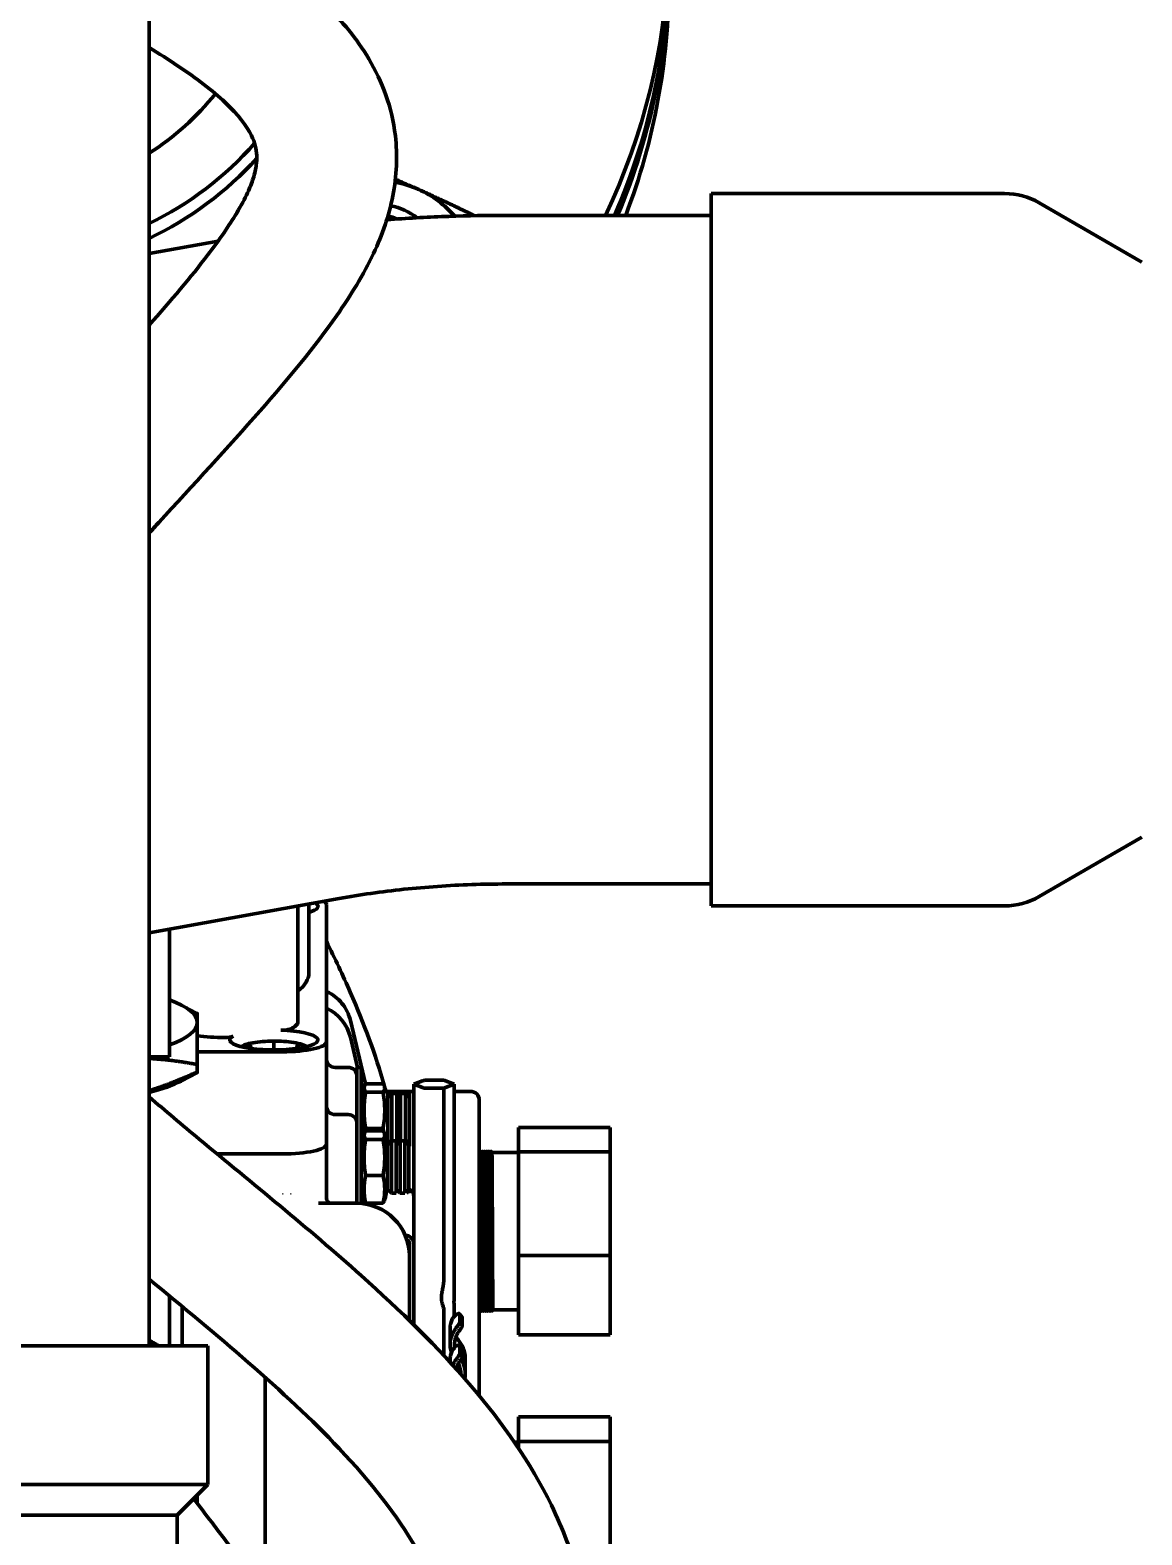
# Model space of a CAD drawing. Header units: inches. Extents: x 11 to 1621, y 11 to 1332.
# Drawn here: x 767.87 to 772.88, y 302.26 to 309.04 of the extents above; entities that cross this region are included whole.
import ezdxf

# ---------------------------------------------------------------- set-up
doc = ezdxf.new("R2010")
doc.units = ezdxf.units.IN
doc.header["$LTSCALE"] = 48
doc.header["$MEASUREMENT"] = 0
doc.layers.add('Dimension (ANSI)', color=7, linetype='Continuous', lineweight=25)
doc.layers.add('Visible (ANSI)', color=7, linetype='Continuous', lineweight=50)
doc.styles.add('Dimension Text', font='tahoma.ttf')
doc.dimstyles.new('ELC FT', dxfattribs={"dimscale": 48, "dimtxt": 0.12, "dimasz": 0.098425, "dimexe": 0.05, "dimexo": 0.1, "dimgap": 0.031496, "dimtad": 1, "dimdec": 5, "dimzin": 3, "dimdsep": 46, "dimlunit": 4, "dimtxsty": 'Dimension Text', "dimcen": 0.09, "dimdle": 0.5, "dimclrd": 5, "dimclre": 5, "dimclrt": 256, "dimadec": 1, "dimazin": 3, "dimtfac": 0.833333, "dimtofl": 0, "dimtmove": 0, "dimatfit": 3, "dimfxl": 0, "dimfrac": 2, "dimtolj": 1, "dimtzin": 0, "dimlwd": 25, "dimlwe": 25, "dimarcsym": 0})

# ---------------------------------------------------------------- blocks, each defined once
blk = doc.blocks.new('*D15')
at = {"layer": 'Defpoints', "color": 0, "linetype": 'Continuous', "transparency": 16777216}
for p in [(804.8774, 319.6302), (264.5024, 280.7711), (804.8774, 187.6927)]:
    blk.add_point(p, dxfattribs=at)
at = {"layer": 'Dimension (ANSI)', "color": 5, "linetype": 'Continuous', "lineweight": 25, "transparency": 16777216}
for p, q in [((804.8774, 314.8302), (804.8774, 185.2927)), ((264.5024, 275.9711), (264.5024, 185.2927)), ((269.2268, 187.6927), (800.153, 187.6927))]:
    blk.add_line(p, q, dxfattribs=at)
at = {"layer": 'Dimension (ANSI)', "color": 5, "linetype": 'Continuous', "transparency": 16777216}
for points in [[(269.2268, 188.4801), (269.2268, 186.9053), (264.5024, 187.6927)], [(800.153, 188.4801), (800.153, 186.9053), (804.8774, 187.6927)]]:
    blk.add_solid(points, dxfattribs=at)
at = {"layer": 'Dimension (ANSI)', "linetype": 'Continuous', "lineweight": 25, "transparency": 16777216, "insert": (534.7524, 192.8408), "char_height": 5.76, "attachment_point": 5, "style": 'Dimension Text'}
blk.add_mtext('\\A1;45\'-0 3/8"', dxfattribs=at)
blk = doc.blocks.new('*D25')
at = {"layer": 'Defpoints', "color": 0, "linetype": 'Continuous', "transparency": 16777216}
for p in [(804.8774, 319.6302), (744.2524, 285.9427), (804.8774, 225.928)]:
    blk.add_point(p, dxfattribs=at)
at = {"layer": 'Dimension (ANSI)', "color": 5, "linetype": 'Continuous', "lineweight": 25, "transparency": 16777216}
for p, q in [((804.8774, 314.8302), (804.8774, 223.528)), ((744.2524, 281.1427), (744.2524, 223.528)), ((748.9768, 225.928), (800.153, 225.928))]:
    blk.add_line(p, q, dxfattribs=at)
at = {"layer": 'Dimension (ANSI)', "color": 5, "linetype": 'Continuous', "transparency": 16777216}
for points in [[(748.9768, 226.7154), (748.9768, 225.1406), (744.2524, 225.928)], [(800.153, 226.7154), (800.153, 225.1406), (804.8774, 225.928)]]:
    blk.add_solid(points, dxfattribs=at)
at = {"layer": 'Dimension (ANSI)', "linetype": 'Continuous', "lineweight": 25, "transparency": 16777216, "insert": (774.5649, 231.076), "char_height": 5.76, "attachment_point": 5, "style": 'Dimension Text'}
blk.add_mtext('\\A1;5\'-0 5/8"', dxfattribs=at)

msp = doc.modelspace()

# ---------------------------------------------------------------- linework, layer by layer
at = {"layer": 'Visible (ANSI)'}
for p, q in [((768.409929, 334.444962), (768.409929, 303.115962)), ((770.94298, 305.097838), (770.94298, 308.3065)), ((770.94298, 308.3065), (772.26557, 308.3065)), ((772.884077, 307.99752), (772.421082, 308.26483)), ((770.020849, 308.208074), (770.94298, 308.208074)), ((768.409929, 308.036357), (768.721213, 308.092677)), ((772.884077, 305.406818), (772.421082, 305.139507)), ((770.020849, 305.196263), (770.94298, 305.196263)), ((768.409929, 304.975648), (769.267076, 305.130729)), ((769.080801, 305.097027), (769.080801, 304.575384)), ((769.130063, 305.105939), (769.130063, 304.794567)), ((769.208803, 304.484596), (769.208803, 305.104539)), ((770.94298, 305.097838), (772.26557, 305.097838)), ((768.502429, 304.417475), (768.502429, 304.992384)), ((768.554428, 304.651065), (768.627429, 304.613424)), ((769.385543, 304.296078), (769.316997, 304.581855)), ((769.349766, 304.369843), (769.317023, 304.50635)), ((769.317023, 304.50635), (769.349766, 304.369843)), ((768.627429, 304.440314), (769.011953, 304.440314)), ((768.972582, 304.461476), (768.972582, 304.48577)), ((768.972582, 304.448727), (768.972582, 304.461476)), ((769.208803, 304.024263), (769.208803, 304.484596)), ((768.502429, 304.417475), (768.409929, 304.417475)), ((768.627429, 304.382566), (768.627429, 304.349734)), ((769.307228, 304.369843), (769.248173, 304.369843)), ((769.346598, 304.369843), (769.346598, 304.363789)), ((769.366283, 304.369843), (769.346598, 304.369843)), ((769.346598, 304.151237), (769.346598, 304.363789)), ((769.366283, 304.369843), (769.366283, 304.363789)), ((769.366283, 304.151237), (769.366283, 304.363789)), ((768.554428, 304.308518), (768.627429, 304.346159)), ((769.374806, 304.265446), (769.366283, 304.300979)), ((769.366283, 304.300979), (769.374806, 304.265446)), ((769.385968, 304.296651), (769.464708, 304.296651)), ((769.642282, 304.309738), (769.602504, 304.294239)), ((769.738886, 304.311952), (769.65933, 304.311952)), ((769.738886, 304.311952), (769.784346, 304.294239)), ((769.366283, 304.262039), (769.374004, 304.262039)), ((769.368299, 304.251733), (769.366283, 304.251733)), ((769.368299, 304.251733), (769.368299, 304.020313)), ((769.368299, 304.233328), (769.368389, 304.233422)), ((769.385968, 304.258302), (769.464708, 304.258302)), ((769.476672, 304.262039), (769.602504, 304.262039)), ((769.486409, 304.251733), (769.478923, 304.251733)), ((769.486409, 304.251733), (769.486409, 304.023503)), ((769.486409, 304.233328), (769.504079, 304.251733)), ((769.504079, 304.251733), (769.504079, 304.039181)), ((769.525779, 304.251733), (769.504079, 304.251733)), ((769.525779, 304.251733), (769.525779, 304.023503)), ((769.525779, 304.233328), (769.543449, 304.251733)), ((769.543449, 304.251733), (769.543449, 304.039181)), ((769.565149, 304.251733), (769.543449, 304.251733)), ((769.565149, 304.251733), (769.565149, 304.023503)), ((769.565149, 304.233328), (769.582819, 304.251733)), ((769.582819, 304.251733), (769.582819, 304.015513)), ((769.602504, 303.788374), (769.602504, 304.294239)), ((769.602504, 304.294239), (769.642282, 304.278741)), ((769.65933, 304.276527), (769.738886, 304.276527)), ((769.738886, 304.276527), (769.784346, 304.294239)), ((769.738886, 304.276527), (769.738886, 303.421076)), ((769.784346, 303.342886), (769.784346, 304.294239)), ((769.784346, 304.262039), (769.858409, 304.262039)), ((769.897779, 304.222669), (769.897779, 303.499272)), ((769.307228, 304.157291), (769.248173, 304.157291)), ((769.346598, 304.151237), (769.346598, 303.757688)), ((769.366283, 304.151237), (769.366283, 303.756866)), ((769.385968, 304.095274), (769.464708, 304.095274)), ((770.074945, 304.099465), (770.488331, 304.099465)), ((770.074945, 303.989531), (770.074945, 304.099465)), ((770.488331, 304.099465), (770.488331, 303.989531)), ((769.368299, 304.033918), (769.368389, 304.033824)), ((769.464708, 304.084099), (769.385968, 304.084099)), ((769.464708, 304.04575), (769.385968, 304.04575)), ((769.484394, 304.021491), (769.50211, 304.039181)), ((769.486409, 304.033918), (769.491514, 304.028601)), ((769.50211, 303.802961), (769.50211, 304.039181)), ((769.523764, 304.039181), (769.50211, 304.039181)), ((769.523764, 303.802961), (769.523764, 304.039181)), ((769.523764, 304.021491), (769.54148, 304.039181)), ((769.525779, 304.033918), (769.530884, 304.028601)), ((769.54148, 303.802961), (769.54148, 304.039181)), ((769.563134, 304.039181), (769.54148, 304.039181)), ((769.563134, 303.802961), (769.563134, 304.039181)), ((769.563134, 304.021491), (769.58085, 304.039181)), ((769.565149, 304.033918), (769.570254, 304.028601)), ((769.58085, 303.802961), (769.58085, 304.039181)), ((769.011953, 303.979981), (768.716771, 303.979981)), ((768.716771, 303.979981), (768.972582, 303.979981)), ((769.208803, 303.785142), (769.208803, 304.024263)), ((769.367556, 304.015513), (769.366283, 304.015513)), ((769.484394, 304.015513), (769.483121, 304.015513)), ((769.484394, 303.820651), (769.484394, 304.021491)), ((769.58085, 304.017563), (769.582819, 304.015513)), ((769.898109, 303.986249), (769.901294, 303.991765)), ((769.902537, 303.991776), (769.901306, 303.991776)), ((769.902549, 303.991765), (769.905625, 303.986437)), ((769.908073, 303.986448), (769.905619, 303.986448)), ((769.908067, 303.986448), (769.911137, 303.991765)), ((769.912379, 303.991776), (769.911149, 303.991776)), ((769.912392, 303.991765), (769.915467, 303.986437)), ((769.917916, 303.986448), (769.915461, 303.986448)), ((769.917909, 303.986448), (769.920979, 303.991765)), ((769.922222, 303.991776), (769.920991, 303.991776)), ((769.922234, 303.991765), (769.92531, 303.986437)), ((769.927758, 303.986448), (769.925304, 303.986448)), ((769.927752, 303.986448), (769.930822, 303.991765)), ((769.932064, 303.991776), (769.930834, 303.991776)), ((769.932077, 303.991765), (769.935153, 303.986437)), ((769.937601, 303.986448), (769.935146, 303.986448)), ((769.937594, 303.986448), (769.940664, 303.991765)), ((769.941907, 303.991776), (769.940676, 303.991776)), ((769.941919, 303.991765), (769.944995, 303.986437)), ((769.947443, 303.986448), (769.944989, 303.986448)), ((769.947437, 303.986448), (769.950507, 303.991765)), ((769.951749, 303.991776), (769.950519, 303.991776)), ((769.951762, 303.991765), (769.954838, 303.986437)), ((770.074945, 303.986448), (769.954831, 303.986448)), ((770.074945, 303.989531), (770.488331, 303.989531)), ((770.074945, 303.522183), (770.074945, 303.989531)), ((770.488331, 303.989531), (770.488331, 303.522183)), ((769.464708, 303.882722), (769.385968, 303.882722)), ((769.484394, 303.826735), (769.483137, 303.826735)), ((769.174018, 303.757688), (769.17398, 303.757688)), ((769.346598, 303.757688), (769.174009, 303.757688)), ((769.464708, 303.758042), (769.385968, 303.758042)), ((769.484394, 303.820651), (769.50211, 303.802961)), ((769.523764, 303.802961), (769.50211, 303.802961)), ((769.523764, 303.820651), (769.54148, 303.802961)), ((769.563134, 303.802961), (769.54148, 303.802961)), ((769.563134, 303.820651), (769.58085, 303.802961)), ((769.602504, 303.575822), (769.602504, 303.788374)), ((769.582819, 303.521467), (769.582819, 303.575822)), ((769.602504, 303.210608), (769.602504, 303.575822)), ((769.582819, 303.521467), (769.582819, 303.364783)), ((769.897779, 302.890794), (769.897779, 303.499272)), ((770.488331, 303.522183), (770.074945, 303.522183)), ((770.074945, 303.164769), (770.074945, 303.522183)), ((770.488331, 303.522183), (770.488331, 303.164769)), ((769.582819, 303.364783), (769.582819, 303.229916)), ((768.502429, 303.115962), (768.502429, 303.340068)), ((768.559197, 303.293125), (768.559197, 303.278899)), ((768.559197, 303.115962), (768.559197, 303.278899)), ((769.738886, 303.279424), (769.738886, 303.0709)), ((769.809407, 303.26004), (769.82098, 303.244524)), ((769.809984, 303.222644), (769.809984, 303.258069)), ((769.821557, 303.207128), (769.821557, 303.242553)), ((769.903146, 303.277787), (769.897779, 303.277787)), ((769.906215, 303.27247), (769.903139, 303.277797)), ((769.907458, 303.272459), (769.906228, 303.272459)), ((769.91054, 303.277787), (769.90747, 303.27247)), ((769.912988, 303.277787), (769.910534, 303.277787)), ((769.916058, 303.27247), (769.912982, 303.277797)), ((769.9173, 303.272459), (769.91607, 303.272459)), ((769.920382, 303.277787), (769.917313, 303.27247)), ((769.922831, 303.277787), (769.920376, 303.277787)), ((769.9259, 303.27247), (769.922824, 303.277797)), ((769.927143, 303.272459), (769.925913, 303.272459)), ((769.930225, 303.277787), (769.927155, 303.27247)), ((769.932673, 303.277787), (769.930219, 303.277787)), ((769.935743, 303.27247), (769.932667, 303.277797)), ((769.936985, 303.272459), (769.935755, 303.272459)), ((769.940068, 303.277787), (769.936998, 303.27247)), ((769.942516, 303.277787), (769.940061, 303.277787)), ((769.945585, 303.27247), (769.942509, 303.277797)), ((769.946828, 303.272459), (769.945598, 303.272459)), ((769.94991, 303.277787), (769.94684, 303.27247)), ((769.952358, 303.277787), (769.949904, 303.277787)), ((769.955428, 303.27247), (769.952352, 303.277797)), ((769.956671, 303.272459), (769.95544, 303.272459)), ((769.959753, 303.277787), (769.956683, 303.27247)), ((770.074945, 303.277787), (769.959746, 303.277787)), ((769.766108, 303.121009), (769.766108, 303.19186)), ((770.074945, 303.164769), (770.488331, 303.164769)), ((768.674304, 303.115962), (766.830554, 303.115962)), ((768.674304, 302.490962), (768.674304, 303.115962)), ((769.82098, 303.102822), (769.809407, 303.118338)), ((769.809984, 303.080942), (769.809984, 303.116367)), ((769.821557, 303.065427), (769.821557, 303.100852)), ((769.766108, 303.041563), (769.766108, 303.050158)), ((769.834787, 302.988664), (769.834787, 303.059514)), ((768.933212, 302.800553), (768.933212, 302.973919)), ((768.933212, 302.667408), (768.933212, 302.800553)), ((770.074945, 302.795191), (770.488331, 302.795191)), ((770.074945, 302.685257), (770.074945, 302.795191)), ((770.488331, 302.795191), (770.488331, 302.685257)), ((770.074945, 302.682173), (770.055859, 302.682173)), ((770.074945, 302.685257), (770.488331, 302.685257)), ((770.074945, 302.653996), (770.074945, 302.685257)), ((770.488331, 302.685257), (770.488331, 302.217908)), ((768.933212, 302.667408), (768.933212, 301.99968)), ((768.674304, 302.490962), (766.877429, 302.490962)), ((768.536023, 302.352681), (768.674304, 302.490962)), ((767.01571, 302.352681), (768.536023, 302.352681)), ((768.536023, 302.352681), (768.536023, 301.615962))]:
    msp.add_line(p, q, dxfattribs=at)
for centre, radius, start, end in [((772.26557, 307.995476), 0.311024, 60, 90), ((772.26557, 305.408862), 0.311024, 270, 300), ((769.248173, 304.409214), 0.03937, 180.0000519, 270), ((769.307228, 304.330473), 0.03937, 0, 90), ((769.800205, 304.163544), 0.437433, 163.8599993, 170.8079354), ((769.050472, 304.163544), 0.437433, 11.630865, 16.1400007), ((769.858409, 304.222669), 0.03937, 0, 90), ((769.248173, 304.196661), 0.03937, 180.0000519, 270), ((769.307228, 304.117921), 0.03937, 0, 90), ((769.800205, 303.950992), 0.437433, 163.8599993, 172.7349689), ((769.800205, 304.103702), 0.437433, 189.1920646, 190.0525866), ((769.050472, 303.950992), 0.437433, 7.2650311, 16.1400007), ((769.800205, 303.89115), 0.437433, 187.2650311, 196.1400007), ((769.050472, 303.89115), 0.437433, 343.8599993, 352.7349689), ((769.346598, 303.521467), 0.23622, 0, 90), ((767.752429, 302.509621), 0.875, 353.6234366, 355.5299708)]:
    msp.add_arc(centre, radius, start, end, dxfattribs=at)
for centre, major_axis, ratio, start_param, end_param in [((767.752429, 309.47424), (3, 0), 0.99144486, 5.84345331, 7.44700651), ((767.752429, 309.384177), (3, 0), 0.99144486, 5.87666361, 6.28318531), ((767.752429, 309.352198), (3, 0), 0.99144486, 5.88834013, 6.28856114), ((767.752429, 309.262135), (3, 0), 0.99144486, 5.92092879, 6.28318531), ((767.752429, 309.506871), (1.22, 0), 0.99144486, 5.28156057, 5.61355037), ((767.752429, 309.506871), (1.499304, 0), 0.99144486, 5.16635896, 5.56915696), ((767.752429, 309.47424), (1.53, 0), 0.99144486, 5.1565922, 5.55595916), ((769.431808, 307.900988), (-0.469, 0), 0.99144486, 4.28771862, 4.52688747), ((769.431808, 307.900988), (-0.469, 0), 0.99144486, 3.85259857, 4.28771862), ((769.431808, 307.949009), (-0.3125, 0), 0.99144486, 4.0711392, 4.49696234), ((769.431808, 307.95607), (0.256732, 0), 0.99144486, 1.18482189, 1.35819148), ((768.972582, 305.095683), (0.198819, 0), 0.22495105, 5.62659669, 6.63720991), ((769.011953, 305.104539), (0.19685, 0), 0.22495105, 0, 0.31828479), ((767.79148, 304.794567), (1.338583, 0), 0.22495105, 6.01104632, 6.28318531), ((767.752429, 304.572356), (0.875, 0), 0.22495105, 0, 0.54109953), ((769.125338, 304.462699), (0.19685, 0), 0.97437006, 0.22959015, 1.13293889), ((769.125338, 304.462699), (0.19685, 0), 0.97437006, 0.22959015, 1.13293889), ((767.752429, 304.572356), (0.875, 0), 0.22495105, 5.74208578, 6.28318531), ((768.76584, 304.575384), (0.314961, 0), 0.22495105, 5.79646896, 6.28318531), ((768.76584, 304.575384), (0.314961, 0), 0.22495105, 4.25739841, 4.66085962), ((768.751645, 304.513472), (0.03937, 0), 0.22495105, 4.66085962, 5.90024944), ((768.972582, 304.493452), (0.198819, 0), 0.22495105, 2.75865679, 7.69867179), ((769.009427, 304.546388), (-0.03937, 0), 0.22495105, 1.41548648, 2.65487631), ((768.854472, 304.45125), (-0.01561, 0.013713), 0.87458149, 4.10929871, 5.36752471), ((769.011953, 304.484596), (0.19685, 0), 0.22495105, 4.71238898, 6.28318531), ((769.090693, 304.45125), (0.01561, 0.013713), 0.87458149, 0.91566059, 2.17388659), ((767.752429, 304.387226), (-0.875, 0), 0.22495105, 2.42102086, 2.73021171), ((769.65933, 304.307524), (-0.019685, 0), 0.22495105, 4.71238898, 5.75958653), ((769.65933, 304.280955), (0.019685, 0), 0.22495105, 3.66519143, 4.71238898), ((769.011953, 304.024263), (0.19685, 0), 0.22495105, 4.71238898, 6.28318531), ((769.563134, 303.788374), (0.03937, 0), 0.97437006, 0, 1.10403099), ((768.972582, 303.824098), (0.099705, 0), 0.22495105, 5.12311449, 5.12327056), ((768.972582, 303.824098), (-0.11811, 0), 0.22495105, 2.26791695, 2.2679418), ((769.563134, 303.575822), (0.03937, 0), 0.97437006, 0, 1.55219845), ((769.563134, 303.575822), (0.019685, 0), 0.97437006, 0, 1.12066014), ((769.670695, 303.394507), (-0.02208, -0.117486), 0.54914925, 1.47649715, 1.90052819), ((769.670695, 303.394507), (-0.067197, 0.117925), 0.09834883, 3.31250177, 3.73653281), ((769.872582, 303.19186), (-0.106474, 0), 0.97437006, 6.17323252, 6.28318531), ((769.872582, 303.19186), (0.086789, 0), 0.97437006, 3.56153365, 3.83396183), ((769.872582, 303.121009), (-0.106474, 0), 0.97437006, 6.17323252, 6.63446366), ((769.708803, 303.059514), (0.125984, 0), 0.97437006, 0, 0.69236917), ((769.872582, 303.050158), (-0.106474, 0), 0.97437006, 6.17323252, 6.28318531), ((769.872582, 303.050158), (0.086789, 0), 0.97437006, 3.56153365, 3.69865142), ((769.708803, 303.059514), (0.106299, 0), 0.97437006, 5.72987689, 5.93411221), ((769.708803, 302.988664), (0.106299, 0), 0.97437006, 6.2701418, 6.75210195), ((769.708803, 302.988664), (0.125984, 0), 0.97437006, 6.10706423, 6.83952094)]:
    msp.add_ellipse(centre, major_axis=major_axis, ratio=ratio, start_param=start_param, end_param=end_param, dxfattribs=at)
for points, knots in [([(768.409929, 309.691354), (768.478253, 309.65308), (768.546716, 309.614546), (768.743722, 309.500389), (768.870202, 309.422969), (769.065122, 309.281025), (769.138544, 309.221317), (769.278983, 309.083816), (769.3455, 309.004796), (769.460428, 308.811924), (769.504861, 308.69373), (769.530038, 308.478211), (769.52606, 308.38641), (769.491169, 308.208169), (769.46123, 308.121037), (769.376049, 307.940294), (769.319568, 307.848613), (769.156037, 307.614729), (769.037791, 307.47261), (768.765048, 307.16246), (768.607749, 306.993981), (768.438864, 306.808287), (768.424377, 306.792318), (768.409929, 306.776341)], [38.7192566, 38.7192566, 38.7192566, 38.7192566, 39.51497174, 39.51497174, 41.03719956, 41.03719956, 42.03025028, 42.03025028, 43.09320536, 43.09320536, 44.28236549, 44.28236549, 45.11051712, 45.11051712, 45.90906918, 45.90906918, 46.81594695, 46.81594695, 48.22388891, 48.22388891, 49.82295836, 49.82295836, 49.97329901, 49.97329901, 49.97329901, 49.97329901]), ([(768.409929, 308.964188), (768.455267, 308.936626), (768.498367, 308.909411), (768.624518, 308.825188), (768.697508, 308.769175), (768.81259, 308.660719), (768.850523, 308.609875), (768.88727, 308.535459), (768.894009, 308.508986), (768.895702, 308.464635), (768.895171, 308.45114), (768.890818, 308.417882), (768.88643, 308.397417), (768.872713, 308.354381), (768.864521, 308.333127), (768.84098, 308.282326), (768.824713, 308.251789), (768.770937, 308.162055), (768.726557, 308.097887), (768.599873, 307.931833), (768.509637, 307.825417), (768.409929, 307.712857)], [40.00120444, 40.00120444, 40.00120444, 40.00120444, 40.61634741, 40.61634741, 41.92622017, 41.92622017, 43.34308554, 43.34308554, 44.48507298, 44.48507298, 44.93317285, 44.93317285, 45.45664675, 45.45664675, 45.88429487, 45.88429487, 46.36364169, 46.36364169, 47.17956309, 47.17956309, 48.32893604, 48.32893604, 48.32893604, 48.32893604]), ([(769.481035, 308.188596), (769.487392, 308.189057), (769.493751, 308.189509), (769.586595, 308.195998), (769.673307, 308.200527), (769.846963, 308.206565), (769.933906, 308.208074), (770.020849, 308.208074)], [6.139040314, 6.139040314, 6.139040314, 6.139040314, 6.144152309, 6.144152309, 6.213668808, 6.213668808, 6.283185307, 6.283185307, 6.283185307, 6.283185307]), ([(769.267076, 305.130729), (769.313651, 305.139155), (769.361329, 305.146865), (769.458449, 305.160711), (769.507892, 305.166846), (769.6081, 305.177437), (769.658866, 305.181892), (769.761281, 305.189049), (769.81293, 305.191751), (769.916668, 305.195358), (769.968758, 305.196263), (770.020849, 305.196263)], [5.935602811, 5.935602811, 5.935602811, 5.935602811, 6.005119311, 6.005119311, 6.07463581, 6.07463581, 6.144152309, 6.144152309, 6.213668808, 6.213668808, 6.283185307, 6.283185307, 6.283185307, 6.283185307]), ([(769.208803, 304.938762), (769.247379, 304.860892), (769.283384, 304.784296), (769.379588, 304.564953), (769.431886, 304.425935), (769.468894, 304.289803)], [41.68210397, 41.68210397, 41.68210397, 41.68210397, 42.29887313, 42.29887313, 43.48100648, 43.48100648, 43.48100648, 43.48100648]), ([(769.316997, 304.581855), (769.313661, 304.595764), (769.308733, 304.609304), (769.295944, 304.634974), (769.288084, 304.647104), (769.269831, 304.669359), (769.259438, 304.679484), (769.236637, 304.697238), (769.22423, 304.704868), (769.210351, 304.711433), (769.209578, 304.711792), (769.208803, 304.712146)], [1.80038648, 1.80038648, 1.80038648, 1.80038648, 2.022709684, 2.022709684, 2.245032888, 2.245032888, 2.467356092, 2.467356092, 2.689679296, 2.689679296, 2.702742795, 2.702742795, 2.702742795, 2.702742795]), ([(769.119392, 304.463292), (769.11781, 304.464441), (769.116108, 304.46551), (769.105838, 304.471235), (769.094654, 304.474986), (769.068911, 304.480972), (769.054992, 304.483263), (769.025146, 304.486628), (769.009304, 304.487733), (768.977027, 304.488737), (768.960607, 304.488644), (768.928699, 304.487283), (768.913219, 304.486015), (768.884591, 304.482393), (768.871478, 304.480034), (768.848542, 304.474274), (768.838888, 304.470902), (768.829349, 304.465693), (768.827491, 304.46454), (768.825773, 304.463292)], [5.012784, 5.012784, 5.012784, 5.012784, 5.09595409, 5.09595409, 5.48113689, 5.48113689, 5.81854253, 5.81854253, 6.14583745, 6.14583745, 6.47058758, 6.47058758, 6.79551488, 6.79551488, 7.12355871, 7.12355871, 7.46328075, 7.46328075, 7.55358662, 7.55358662, 7.55358662, 7.55358662]), ([(769.385968, 304.258302), (769.385729, 304.25862), (769.385495, 304.258939), (769.380848, 304.265451), (769.378908, 304.271738), (769.378908, 304.277477), (769.378908, 304.283216), (769.380848, 304.289503), (769.385495, 304.296015), (769.385729, 304.296333), (769.385968, 304.296651)], [-0.204408968, -0.204408968, -0.204408968, -0.204408968, -0.194410141, -0.194410141, 0, 0, 0, 0.194410141, 0.194410141, 0.204408968, 0.204408968, 0.204408968, 0.204408968]), ([(769.464708, 304.296651), (769.464948, 304.296333), (769.465182, 304.296015), (769.469828, 304.289503), (769.471768, 304.283216), (769.471768, 304.271738), (769.469828, 304.265451), (769.465182, 304.258939), (769.464948, 304.25862), (769.464708, 304.258302)], [-3.463714979, -3.463714979, -3.463714979, -3.463714979, -3.453716152, -3.453716152, -3.259306011, -3.259306011, -3.06489587, -3.06489587, -3.054897043, -3.054897043, -3.054897043, -3.054897043]), ([(768.409929, 304.237634), (768.483038, 304.174575), (768.558761, 304.110951), (768.873959, 303.849244), (769.126644, 303.646492), (769.542074, 303.274336), (769.711287, 303.109923), (770.003321, 302.767864), (770.128543, 302.591136), (770.274832, 302.291958), (770.317247, 302.180913), (770.392813, 301.884827), (770.403305, 301.708073), (770.405131, 301.386524), (770.397429, 301.23857), (770.397429, 301.103819)], [59.83896948, 59.83896948, 59.83896948, 59.83896948, 60.56081687, 60.56081687, 62.78263477, 62.78263477, 64.42686009, 64.42686009, 65.98378708, 65.98378708, 66.83858133, 66.83858133, 68.16562059, 68.16562059, 69.44808849, 69.44808849, 69.44808849, 69.44808849]), ([(769.385968, 304.095274), (769.385729, 304.096626), (769.385495, 304.097979), (769.380848, 304.125662), (769.378908, 304.15239), (769.378908, 304.176788), (769.378908, 304.201186), (769.380848, 304.227914), (769.385495, 304.255597), (769.385729, 304.25695), (769.385968, 304.258302)], [-0.204408968, -0.204408968, -0.204408968, -0.204408968, -0.194410141, -0.194410141, 0, 0, 0, 0.194410141, 0.194410141, 0.204408968, 0.204408968, 0.204408968, 0.204408968]), ([(769.464708, 304.258302), (769.464948, 304.25695), (769.465182, 304.255597), (769.469828, 304.227914), (769.471768, 304.201186), (769.471768, 304.15239), (769.469828, 304.125662), (769.465182, 304.097979), (769.464948, 304.096626), (769.464708, 304.095274)], [-3.463714979, -3.463714979, -3.463714979, -3.463714979, -3.453716152, -3.453716152, -3.259306011, -3.259306011, -3.06489587, -3.06489587, -3.054897043, -3.054897043, -3.054897043, -3.054897043]), ([(769.382751, 304.079134), (769.383479, 304.08348), (769.384316, 304.087832), (769.385495, 304.093205), (769.385729, 304.09424), (769.385968, 304.095274)], [0.1525282402, 0.1525282402, 0.1525282402, 0.1525282402, 0.1944101406, 0.1944101406, 0.2044089679, 0.2044089679, 0.2044089679, 0.2044089679]), ([(769.464708, 304.095274), (769.464948, 304.09424), (769.465182, 304.093205), (769.466361, 304.087832), (769.467198, 304.08348), (769.467926, 304.079134)], [-3.4637149789, -3.4637149789, -3.4637149789, -3.4637149789, -3.4537161516, -3.4537161516, -3.4118342512, -3.4118342512, -3.4118342512, -3.4118342512]), ([(769.385968, 304.04575), (769.385729, 304.046068), (769.385495, 304.046386), (769.380848, 304.052898), (769.378908, 304.059185), (769.378908, 304.070664), (769.380848, 304.076951), (769.385495, 304.083463), (769.385729, 304.083781), (769.385968, 304.084099)], [-3.463714979, -3.463714979, -3.463714979, -3.463714979, -3.453716152, -3.453716152, -3.259306011, -3.259306011, -3.06489587, -3.06489587, -3.054897043, -3.054897043, -3.054897043, -3.054897043]), ([(769.385968, 303.882722), (769.385729, 303.884074), (769.385495, 303.885427), (769.380848, 303.91311), (769.378908, 303.939838), (769.378908, 303.988634), (769.380848, 304.015362), (769.385495, 304.043045), (769.385729, 304.044398), (769.385968, 304.04575)], [-3.463714979, -3.463714979, -3.463714979, -3.463714979, -3.453716152, -3.453716152, -3.259306011, -3.259306011, -3.06489587, -3.06489587, -3.054897043, -3.054897043, -3.054897043, -3.054897043]), ([(769.464708, 304.084099), (769.464948, 304.083781), (769.465182, 304.083463), (769.469828, 304.076951), (769.471768, 304.070664), (769.471768, 304.064925), (769.471768, 304.059185), (769.469828, 304.052898), (769.465182, 304.046386), (769.464948, 304.046068), (769.464708, 304.04575)], [-0.204408968, -0.204408968, -0.204408968, -0.204408968, -0.194410141, -0.194410141, 0, 0, 0, 0.194410141, 0.194410141, 0.204408968, 0.204408968, 0.204408968, 0.204408968]), ([(769.464708, 304.04575), (769.464948, 304.044398), (769.465182, 304.043045), (769.469828, 304.015362), (769.471768, 303.988634), (769.471768, 303.964236), (769.471768, 303.939838), (769.469828, 303.91311), (769.465182, 303.885427), (769.464948, 303.884074), (769.464708, 303.882722)], [-0.204408968, -0.204408968, -0.204408968, -0.204408968, -0.194410141, -0.194410141, 0, 0, 0, 0.194410141, 0.194410141, 0.204408968, 0.204408968, 0.204408968, 0.204408968]), ([(769.903139, 303.277797), (769.903048, 303.277956), (769.902958, 303.279867), (769.902681, 303.291548), (769.902505, 303.307894), (769.902098, 303.35614), (769.901883, 303.388001), (769.901456, 303.463569), (769.901248, 303.506717), (769.900872, 303.598104), (769.900664, 303.645441), (769.900237, 303.737143), (769.900022, 303.780668), (769.899615, 303.857855), (769.89944, 303.891055), (769.899148, 303.931723), (769.899042, 303.94385), (769.898824, 303.964012), (769.898712, 303.971901), (769.898189, 303.977368)], [-2.62327195, -2.62327195, -2.62327195, -2.62327195, -2.46811624, -2.46811624, -2.12620422, -2.12620422, -1.77468703, -1.77468703, -1.41733684, -1.41733684, -1.0599881, -1.0599881, -0.70847371, -0.70847371, -0.36656441, -0.36656441, -0.18520218, -0.18520218, 0, 0, 0, 0]), ([(769.905625, 303.986437), (769.905708, 303.986294), (769.905792, 303.984727), (769.906094, 303.974099), (769.906313, 303.957271), (769.906716, 303.908195), (769.90689, 303.877024), (769.907288, 303.803366), (769.9075, 303.761439), (769.907929, 303.671419), (769.908141, 303.624093), (769.908523, 303.533471), (769.908705, 303.490907), (769.909117, 303.412383), (769.909333, 303.377456), (769.909759, 303.321095), (769.909956, 303.300456), (769.910272, 303.281472), (769.910401, 303.277787), (769.910534, 303.277787)], [-33.76047648, -33.76047648, -33.76047648, -33.76047648, -33.6205394, -33.6205394, -33.26178882, -33.26178882, -32.91700126, -32.91700126, -32.56795547, -32.56795547, -32.21049352, -32.21049352, -31.86913753, -31.86913753, -31.51608154, -31.51608154, -31.15714712, -31.15714712, -30.93139093, -30.93139093, -30.93139093, -30.93139093]), ([(769.912982, 303.277797), (769.912959, 303.277836), (769.912937, 303.277981), (769.912715, 303.280484), (769.91254, 303.291248), (769.912145, 303.329666), (769.911928, 303.357814), (769.911498, 303.426295), (769.911289, 303.465477), (769.910899, 303.551078), (769.91072, 303.596737), (769.910307, 303.689314), (769.910089, 303.735328), (769.909667, 303.818978), (769.909467, 303.856101), (769.909096, 303.919866), (769.908892, 303.945373), (769.908476, 303.97829), (769.908271, 303.986448), (769.908073, 303.986448)], [-5.45995124, -5.45995124, -5.45995124, -5.45995124, -5.42180308, -5.42180308, -5.07946747, -5.07946747, -4.71859985, -4.71859985, -4.3716689, -4.3716689, -4.02228558, -4.02228558, -3.66591569, -3.66591569, -3.32288145, -3.32288145, -2.96547395, -2.96547395, -2.63066001, -2.63066001, -2.63066001, -2.63066001]), ([(769.915467, 303.986437), (769.915514, 303.986357), (769.915561, 303.985828), (769.915823, 303.98041), (769.916041, 303.966807), (769.916455, 303.92324), (769.916634, 303.893988), (769.917024, 303.823711), (769.917232, 303.783441), (769.917662, 303.695013), (769.91788, 303.647492), (769.918275, 303.555585), (769.918449, 303.511996), (769.918854, 303.430846), (769.919068, 303.39423), (769.919496, 303.333434), (769.919705, 303.3101), (769.920048, 303.283741), (769.920208, 303.277787), (769.920376, 303.277787)], [-28.0879917, -28.0879917, -28.0879917, -28.0879917, -28.00932768, -28.00932768, -27.65312054, -27.65312054, -27.30336093, -27.30336093, -26.95657305, -26.95657305, -26.59587262, -26.59587262, -26.25340117, -26.25340117, -25.90258601, -25.90258601, -25.54519973, -25.54519973, -25.25872443, -25.25872443, -25.25872443, -25.25872443]), ([(769.922824, 303.277798), (769.922768, 303.277896), (769.922712, 303.278667), (769.922459, 303.285305), (769.922285, 303.299086), (769.92188, 303.343148), (769.921661, 303.373592), (769.921235, 303.445541), (769.921031, 303.485922), (769.920649, 303.573946), (769.920458, 303.62092), (769.920035, 303.713641), (769.919818, 303.758494), (769.919404, 303.83893), (769.919218, 303.874058), (769.91884, 303.933195), (769.918629, 303.956022), (769.918246, 303.980953), (769.918078, 303.986448), (769.917916, 303.986448)], [-11.13263291, -11.13263291, -11.13263291, -11.13263291, -11.03619296, -11.03619296, -10.69079475, -10.69079475, -10.33242508, -10.33242508, -9.98764456, -9.98764456, -9.63146818, -9.63146818, -9.27757451, -9.27757451, -8.93613951, -8.93613951, -8.57870631, -8.57870631, -8.3033218, -8.3033218, -8.3033218, -8.3033218]), ([(769.92531, 303.986437), (769.92532, 303.986419), (769.925331, 303.986379), (769.925552, 303.985051), (769.925769, 303.974679), (769.926192, 303.936744), (769.926384, 303.909411), (769.926766, 303.84249), (769.92697, 303.803962), (769.927396, 303.718133), (769.927614, 303.671399), (769.92802, 303.57905), (769.928194, 303.534306), (769.928591, 303.45056), (769.928802, 303.412395), (769.92923, 303.347231), (769.929444, 303.321187), (769.929828, 303.286815), (769.930008, 303.278056), (769.930212, 303.277789), (769.930216, 303.277787), (769.930219, 303.277787)], [-22.41539023, -22.41539023, -22.41539023, -22.41539023, -22.39788976, -22.39788976, -22.04416235, -22.04416235, -21.68746261, -21.68746261, -21.34282491, -21.34282491, -20.98461953, -20.98461953, -20.63895029, -20.63895029, -20.29039313, -20.29039313, -19.93291231, -19.93291231, -19.59147183, -19.59147183, -19.58619296, -19.58619296, -19.58619296, -19.58619296]), ([(769.932667, 303.277798), (769.932569, 303.277967), (769.932474, 303.280121), (769.932192, 303.292799), (769.932015, 303.309612), (769.931607, 303.358731), (769.931392, 303.391016), (769.930965, 303.467259), (769.93076, 303.510637), (769.930389, 303.600416), (769.93019, 303.645806), (769.929769, 303.736307), (769.929551, 303.78045), (769.929137, 303.858988), (769.928958, 303.8928), (769.928568, 303.946226), (769.928359, 303.965463), (769.928017, 303.98305), (769.927886, 303.986448), (769.927758, 303.986448)], [-16.8053584, -16.8053584, -16.8053584, -16.8053584, -16.63950442, -16.63950442, -16.29782603, -16.29782603, -15.94591309, -15.94591309, -15.58852338, -15.58852338, -15.24563944, -15.24563944, -14.88944034, -14.88944034, -14.53965855, -14.53965855, -14.19287764, -14.19287764, -13.97606578, -13.97606578, -13.97606578, -13.97606578]), ([(769.935153, 303.986437), (769.935338, 303.986117), (769.935529, 303.978695), (769.935924, 303.948849), (769.936124, 303.925332), (769.936496, 303.863749), (769.936699, 303.825722), (769.937126, 303.741517), (769.937341, 303.696275), (769.93775, 303.60536), (769.937927, 303.56056), (769.938315, 303.473694), (769.938528, 303.43271), (769.938957, 303.363308), (769.939168, 303.335238), (769.939563, 303.294627), (769.939737, 303.282394), (769.939979, 303.278143), (769.94002, 303.277787), (769.940061, 303.277787)], [-16.74286886, -16.74286886, -16.74286886, -16.74286886, -16.43008107, -16.43008107, -16.08704166, -16.08704166, -15.7296356, -15.7296356, -15.37756527, -15.37756527, -15.035962, -15.035962, -14.67846669, -14.67846669, -14.33035335, -14.33035335, -13.98379443, -13.98379443, -13.91364253, -13.91364253, -13.91364253, -13.91364253]), ([(769.942509, 303.277798), (769.942377, 303.278027), (769.942249, 303.281924), (769.941944, 303.300852), (769.941756, 303.320379), (769.94134, 303.374592), (769.941123, 303.409289), (769.940701, 303.488991), (769.940513, 303.53324), (769.940129, 303.624091), (769.939924, 303.669756), (769.939497, 303.759634), (769.939279, 303.802824), (769.938875, 303.877428), (769.938702, 303.908549), (769.938304, 303.956827), (769.938092, 303.973355), (769.937786, 303.984702), (769.937692, 303.986448), (769.937601, 303.986448)], [-22.47811396, -22.47811396, -22.47811396, -22.47811396, -22.25279203, -22.25279203, -21.91124121, -21.91124121, -21.55697192, -21.55697192, -21.20196755, -21.20196755, -20.85686425, -20.85686425, -20.49812193, -20.49812193, -20.15331963, -20.15331963, -19.8042812, -19.8042812, -19.64879561, -19.64879561, -19.64879561, -19.64879561]), ([(769.944995, 303.986437), (769.945144, 303.98618), (769.945296, 303.981353), (769.945658, 303.959252), (769.945863, 303.938243), (769.946247, 303.881321), (769.946435, 303.845579), (769.946856, 303.764367), (769.947073, 303.719689), (769.947489, 303.628965), (769.947678, 303.583848), (769.948053, 303.495229), (769.948263, 303.452774), (769.948692, 303.379244), (769.948905, 303.348658), (769.949308, 303.303017), (769.949482, 303.288063), (769.94975, 303.279033), (769.949826, 303.277787), (769.949904, 303.277787)], [-11.07023611, -11.07023611, -11.07023611, -11.07023611, -10.81882748, -10.81882748, -10.47356827, -10.47356827, -10.11910995, -10.11910995, -9.76465974, -9.76465974, -9.42303498, -9.42303498, -9.06562691, -9.06562691, -8.71528798, -8.71528798, -8.37232413, -8.37232413, -8.24095243, -8.24095243, -8.24095243, -8.24095243]), ([(769.952352, 303.277797), (769.952184, 303.278091), (769.952025, 303.284376), (769.951687, 303.310914), (769.951486, 303.333373), (769.951064, 303.393052), (769.950845, 303.430224), (769.950434, 303.512771), (769.950257, 303.557151), (769.949865, 303.648122), (769.949656, 303.693859), (769.949227, 303.782187), (769.949012, 303.823775), (769.948621, 303.894134), (769.948446, 303.922745), (769.94804, 303.965911), (769.947825, 303.979652), (769.947556, 303.985797), (769.947499, 303.986448), (769.947443, 303.986448)], [-28.1508348, -28.1508348, -28.1508348, -28.1508348, -27.86324125, -27.86324125, -27.5197568, -27.5197568, -27.16287377, -27.16287377, -26.81464354, -26.81464354, -26.46726082, -26.46726082, -26.10974072, -26.10974072, -25.76768301, -25.76768301, -25.4163738, -25.4163738, -25.32152913, -25.32152913, -25.32152913, -25.32152913]), ([(769.954838, 303.986437), (769.954949, 303.986244), (769.955063, 303.983468), (769.955389, 303.968287), (769.955599, 303.94995), (769.955992, 303.898255), (769.956168, 303.865367), (769.956579, 303.788155), (769.956797, 303.744311), (769.95722, 303.653974), (769.957422, 303.608468), (769.957799, 303.517748), (769.958, 303.473574), (769.958428, 303.395915), (769.958644, 303.362959), (769.959054, 303.31244), (769.959234, 303.294882), (769.959526, 303.280377), (769.959635, 303.277787), (769.959746, 303.277787)], [-5.3974898, -5.3974898, -5.3974898, -5.3974898, -5.20836721, -5.20836721, -4.86082874, -4.86082874, -4.51297328, -4.51297328, -4.15591396, -4.15591396, -3.81227517, -3.81227517, -3.45155933, -3.45155933, -3.09900411, -3.09900411, -2.75756594, -2.75756594, -2.56815966, -2.56815966, -2.56815966, -2.56815966]), ([(769.385968, 303.758042), (769.385729, 303.759076), (769.385495, 303.760111), (769.380848, 303.781283), (769.378908, 303.801723), (769.378908, 303.839041), (769.380848, 303.859482), (769.385495, 303.880653), (769.385729, 303.881688), (769.385968, 303.882722)], [-3.463714979, -3.463714979, -3.463714979, -3.463714979, -3.453716152, -3.453716152, -3.259306011, -3.259306011, -3.06489587, -3.06489587, -3.054897043, -3.054897043, -3.054897043, -3.054897043]), ([(769.464708, 303.882722), (769.464948, 303.881688), (769.465182, 303.880653), (769.469828, 303.859482), (769.471768, 303.839041), (769.471768, 303.820382), (769.471768, 303.801723), (769.469828, 303.781283), (769.465182, 303.760111), (769.464948, 303.759076), (769.464708, 303.758042)], [-0.204408968, -0.204408968, -0.204408968, -0.204408968, -0.194410141, -0.194410141, 0, 0, 0, 0.194410141, 0.194410141, 0.204408968, 0.204408968, 0.204408968, 0.204408968]), ([(769.208803, 303.785142), (769.208803, 303.779962), (769.210096, 303.774411), (769.214473, 303.765462), (769.217433, 303.761906), (769.220868, 303.758841), (769.221655, 303.758217), (769.222383, 303.757688)], [0, 0, 0, 0, 0.058357378, 0.058357378, 0.113247666, 0.113247666, 0.130321871, 0.130321871, 0.130321871, 0.130321871]), ([(769.38003, 303.76955), (769.381039, 303.766081), (769.382751, 303.762524), (769.385495, 303.758679), (769.385729, 303.75836), (769.385968, 303.758042)], [-3.175595974, -3.175595974, -3.175595974, -3.175595974, -3.06489587, -3.06489587, -3.054897043, -3.054897043, -3.054897043, -3.054897043]), ([(769.464708, 303.758042), (769.464948, 303.75836), (769.465182, 303.758679), (769.467926, 303.762524), (769.469638, 303.766081), (769.470646, 303.76955)], [-0.204408968, -0.204408968, -0.204408968, -0.204408968, -0.194410141, -0.194410141, -0.083710037, -0.083710037, -0.083710037, -0.083710037]), ([(768.409929, 303.416321), (768.562644, 303.290518), (768.713951, 303.165914), (769.005266, 302.911821), (769.144463, 302.78251), (769.410078, 302.501813), (769.529011, 302.350708), (769.66188, 302.118814), (769.699045, 302.035047), (769.764729, 301.820039), (769.774941, 301.676381), (769.773787, 301.380721), (769.767429, 301.246419), (769.767429, 301.103819)], [61.0967698, 61.0967698, 61.0967698, 61.0967698, 62.49146006, 62.49146006, 63.94166209, 63.94166209, 65.65671914, 65.65671914, 66.66016601, 66.66016601, 68.28145739, 68.28145739, 69.44808849, 69.44808849, 69.44808849, 69.44808849]), ([(769.732847, 303.371373), (769.731189, 303.36453), (769.729906, 303.357751), (769.728166, 303.344472), (769.727722, 303.338043), (769.727721, 303.32581), (769.728164, 303.320077), (769.729905, 303.309537), (769.731188, 303.304778), (769.732847, 303.300547)], [-0.219287412, -0.219287412, -0.219287412, -0.219287412, -0.164627991, -0.164627991, -0.109674682, -0.109674682, -0.05469033, -0.05469033, 0, 0, 0, 0]), ([(769.602504, 303.342886), (769.602504, 303.340939), (769.602514, 303.338988), (769.602554, 303.335078), (769.602585, 303.33312), (769.602626, 303.331158)], [-0.030456707, -0.030456707, -0.030456707, -0.030456707, -0.0152288688, -0.0152288688, -0.000001, -0.000001, -0.000001, -0.000001]), ([(769.602626, 303.227746), (769.602881, 303.230948), (769.602783, 303.236314), (769.602684, 303.249735), (769.60265, 303.257111), (769.602649, 303.274459), (769.602684, 303.284004), (769.602783, 303.306221), (769.602882, 303.319), (769.602626, 303.331158)], [0, 0, 0, 0, 0.093991452, 0.093991452, 0.171663916, 0.171663916, 0.249325526, 0.249325526, 0.343713766, 0.343713766, 0.343713766, 0.343713766]), ([(769.784224, 303.331158), (769.783969, 303.319051), (769.784067, 303.306329), (769.784166, 303.284156), (769.784201, 303.2746), (769.784201, 303.258671), (769.784177, 303.252329), (769.784143, 303.246892)], [0, 0, 0, 0, 0.093988099, 0.093988099, 0.171664013, 0.171664013, 0.23644633, 0.23644633, 0.23644633, 0.23644633]), ([(769.784224, 303.331158), (769.784265, 303.33312), (769.784296, 303.335078), (769.784336, 303.338988), (769.784346, 303.340939), (769.784346, 303.342886)], [-0.0304557855, -0.0304557855, -0.0304557855, -0.0304557855, -0.0152278774, -0.0152278774, 0, 0, 0, 0]), ([(769.602626, 303.227746), (769.602585, 303.227227), (769.602554, 303.226726), (769.602514, 303.225759), (769.602504, 303.225292), (769.602504, 303.224843)], [-0.0304557855, -0.0304557855, -0.0304557855, -0.0304557855, -0.0152278774, -0.0152278774, 0, 0, 0, 0]), ([(769.809984, 303.258069), (769.809984, 303.260867), (769.807388, 303.262103), (769.800546, 303.26016), (769.797808, 303.258875), (769.791941, 303.254891), (769.788815, 303.252185), (769.782677, 303.245336), (769.779376, 303.240764), (769.773681, 303.230158), (769.771306, 303.224127), (769.768325, 303.213471), (769.767355, 303.208428), (769.766751, 303.203244)], [-0.522145887, -0.522145887, -0.522145887, -0.522145887, -0.42737378, -0.42737378, -0.379987726, -0.379987726, -0.332601673, -0.332601673, -0.283450231, -0.283450231, -0.23429879, -0.23429879, -0.19422431, -0.19422431, -0.19422431, -0.19422431]), ([(769.766751, 303.132393), (769.767355, 303.13758), (769.768325, 303.142732), (769.771306, 303.153989), (769.773681, 303.160635), (769.779376, 303.173233), (769.782677, 303.17919), (769.788815, 303.189165), (769.791941, 303.193722), (769.797808, 303.201944), (769.800546, 303.205615), (769.807388, 303.215234), (769.809984, 303.219846), (769.809984, 303.222644)], [0.19422431, 0.19422431, 0.19422431, 0.19422431, 0.23429879, 0.23429879, 0.283450231, 0.283450231, 0.332601673, 0.332601673, 0.379987726, 0.379987726, 0.42737378, 0.42737378, 0.522145887, 0.522145887, 0.522145887, 0.522145887]), ([(769.786795, 303.108202), (769.784855, 303.120637), (769.785892, 303.133584), (769.790719, 303.150857), (769.792816, 303.156487), (769.797654, 303.166981), (769.800375, 303.171853), (769.807687, 303.183835), (769.81268, 303.190545), (769.819647, 303.200949), (769.821557, 303.204732), (769.821557, 303.207128)], [0.102001573, 0.102001573, 0.102001573, 0.102001573, 0.196557379, 0.196557379, 0.23881093, 0.23881093, 0.281064481, 0.281064481, 0.362224364, 0.362224364, 0.443384246, 0.443384246, 0.443384246, 0.443384246]), ([(769.809984, 303.116367), (769.809984, 303.119165), (769.807388, 303.120402), (769.800546, 303.118459), (769.797808, 303.117174), (769.791941, 303.113189), (769.788815, 303.110483), (769.782677, 303.103634), (769.779376, 303.099063), (769.773681, 303.088456), (769.771306, 303.082425), (769.768325, 303.07177), (769.767355, 303.066727), (769.766751, 303.061542)], [0.522145887, 0.522145887, 0.522145887, 0.522145887, 0.616917994, 0.616917994, 0.664304048, 0.664304048, 0.711690102, 0.711690102, 0.760841543, 0.760841543, 0.809992985, 0.809992985, 0.850067464, 0.850067464, 0.850067464, 0.850067464]), ([(769.778062, 303.028504), (769.780526, 303.033589), (769.783224, 303.038377), (769.788815, 303.047464), (769.791941, 303.052021), (769.797808, 303.060243), (769.800546, 303.063913), (769.807388, 303.073533), (769.809984, 303.078144), (769.809984, 303.080942)], [-0.752243026, -0.752243026, -0.752243026, -0.752243026, -0.711690102, -0.711690102, -0.664304048, -0.664304048, -0.616917994, -0.616917994, -0.522145887, -0.522145887, -0.522145887, -0.522145887]), ([(769.792224, 303.012885), (769.794146, 303.017915), (769.7964, 303.022675), (769.801305, 303.031848), (769.804203, 303.036497), (769.809735, 303.044822), (769.812364, 303.048506), (769.818985, 303.058109), (769.821557, 303.062652), (769.821557, 303.065427)], [0.660409231, 0.660409231, 0.660409231, 0.660409231, 0.69889198, 0.69889198, 0.745884717, 0.745884717, 0.792877455, 0.792877455, 0.88686293, 0.88686293, 0.88686293, 0.88686293]), ([(769.750311, 300.612049), (769.72, 300.683414), (769.688473, 300.753396), (769.500789, 301.148118), (769.3195, 301.446887), (768.984227, 301.933881), (768.842619, 302.124574), (768.665377, 302.356164), (768.638123, 302.391592), (768.610589, 302.427246)], [11.99426485, 11.99426485, 11.99426485, 11.99426485, 12.78561886, 12.78561886, 16.53524245, 16.53524245, 18.98182886, 18.98182886, 19.42101346, 19.42101346, 19.42101346, 19.42101346])]:
    msp.add_open_spline(points, degree=3, knots=knots, dxfattribs=at)
for points, weights in [([(769.519826, 308.37079), (769.57321, 308.347912), (769.625045, 308.324673)], [1.01873493243, 1.01683222587, 1]), ([(769.625045, 308.324673), (769.739551, 308.273338), (769.871771, 308.208594)], [1, 1.0379548493, 1]), ([(769.871771, 308.208594), (769.871875, 308.207596), (769.871978, 308.206599)], [1, 1.00026522096, 1.0005267353]), ([(768.627429, 304.613424), (768.627429, 304.613424), (768.627429, 304.572356)], [1.01335418613, 1.02930769984, 1]), ([(768.627429, 304.572356), (768.627429, 304.519615), (768.627429, 304.382566)], [1, 1.0379548493, 1]), ([(768.627429, 304.382566), (768.513063, 304.404858), (768.409929, 304.410142)], [1, 1.01816112044, 1.01894231174]), ([(768.409929, 304.265662), (768.513063, 304.297735), (768.627429, 304.349734)], [1.01894231174, 1.01816112044, 1]), ([(768.627429, 304.349734), (768.627429, 304.346159), (768.627429, 304.346159)], [1, 1.00864714947, 1.01335418613]), ([(768.409929, 303.140376), (768.430902, 303.128267), (768.452216, 303.115962)], [1.01894231174, 1.01878335513, 1.01790479981]), ([(768.627429, 302.444087), (768.627429, 302.424795), (768.627429, 302.405422)], [1.00887258026, 1.01108624971, 1.01281497033])]:
    msp.add_rational_spline(points, weights, degree=2, dxfattribs=at)
for points, weights, knots in [([(769.901294, 303.991765), (769.90193, 303.992866), (769.902496, 303.895155), (769.903316, 303.753539), (769.904136, 303.551212), (769.904956, 303.348885), (769.905776, 303.288175), (769.905989, 303.272459), (769.906228, 303.272459)], [0.945966331367, 0.90355546782, 1, 0.866025403784, 1, 0.866025403784, 1, 0.961496603968, 0.945124440988], [0.0077813392, 0.0077813392, 0.0077813392, 0.0277777778, 0.0277777778, 0.0555555556, 0.0555555556, 0.0833333333, 0.0833333333, 0.0913164795, 0.0913164795, 0.0913164795]), ([(769.90747, 303.27247), (769.907225, 303.272045), (769.907007, 303.288175), (769.906187, 303.348885), (769.905366, 303.551212), (769.904546, 303.753539), (769.903726, 303.895155), (769.903166, 303.991776), (769.902537, 303.991776)], [0.944308693049, 0.96052066305, 1, 0.866025403784, 1, 0.866025403784, 1, 0.904528799817, 0.945124440988], [0.9084811727, 0.9084811727, 0.9084811727, 0.9166666667, 0.9166666667, 0.9444444444, 0.9444444444, 0.9722222222, 0.9722222222, 0.9920168539, 0.9920168539, 0.9920168539]), ([(769.911137, 303.991765), (769.911772, 303.992866), (769.912338, 303.895155), (769.913158, 303.753539), (769.913978, 303.551212), (769.914799, 303.348885), (769.915619, 303.288175), (769.915831, 303.272459), (769.91607, 303.272459)], [0.945966331367, 0.90355546782, 1, 0.866025403784, 1, 0.866025403784, 1, 0.961496603968, 0.945124440988], [0.1744480059, 0.1744480059, 0.1744480059, 0.1944444444, 0.1944444444, 0.2222222222, 0.2222222222, 0.25, 0.25, 0.2579831461, 0.2579831461, 0.2579831461]), ([(769.917313, 303.27247), (769.917067, 303.272045), (769.916849, 303.288175), (769.916029, 303.348885), (769.915209, 303.551212), (769.914389, 303.753539), (769.913568, 303.895155), (769.913009, 303.991776), (769.912379, 303.991776)], [0.944308693049, 0.96052066305, 1, 0.866025403784, 1, 0.866025403784, 1, 0.904528799817, 0.945124440988], [0.741814506, 0.741814506, 0.741814506, 0.75, 0.75, 0.7777777778, 0.7777777778, 0.8055555556, 0.8055555556, 0.8253501872, 0.8253501872, 0.8253501872]), ([(769.920979, 303.991765), (769.921615, 303.992866), (769.922181, 303.895155), (769.923001, 303.753539), (769.923821, 303.551212), (769.924641, 303.348885), (769.925461, 303.288175), (769.925674, 303.272459), (769.925913, 303.272459)], [0.945966331367, 0.90355546782, 1, 0.866025403784, 1, 0.866025403784, 1, 0.961496603968, 0.945124440988], [0.3411146725, 0.3411146725, 0.3411146725, 0.3611111111, 0.3611111111, 0.3888888889, 0.3888888889, 0.4166666667, 0.4166666667, 0.4246498128, 0.4246498128, 0.4246498128]), ([(769.927155, 303.27247), (769.92691, 303.272045), (769.926692, 303.288175), (769.925872, 303.348885), (769.925051, 303.551212), (769.924231, 303.753539), (769.923411, 303.895155), (769.922851, 303.991776), (769.922222, 303.991776)], [0.944308693049, 0.96052066305, 1, 0.866025403784, 1, 0.866025403784, 1, 0.904528799817, 0.945124440988], [0.5751478394, 0.5751478394, 0.5751478394, 0.5833333333, 0.5833333333, 0.6111111111, 0.6111111111, 0.6388888889, 0.6388888889, 0.6586835205, 0.6586835205, 0.6586835205]), ([(769.930822, 303.991765), (769.931457, 303.992866), (769.932023, 303.895155), (769.932843, 303.753539), (769.933664, 303.551212), (769.934484, 303.348885), (769.935304, 303.288175), (769.935516, 303.272459), (769.935755, 303.272459)], [0.945966331367, 0.90355546782, 1, 0.866025403784, 1, 0.866025403784, 1, 0.961496603968, 0.945124440988], [0.5077813392, 0.5077813392, 0.5077813392, 0.5277777778, 0.5277777778, 0.5555555556, 0.5555555556, 0.5833333333, 0.5833333333, 0.5913164795, 0.5913164795, 0.5913164795]), ([(769.936998, 303.27247), (769.936752, 303.272045), (769.936534, 303.288175), (769.935714, 303.348885), (769.934894, 303.551212), (769.934074, 303.753539), (769.933253, 303.895155), (769.932694, 303.991776), (769.932064, 303.991776)], [0.944308693049, 0.96052066305, 1, 0.866025403784, 1, 0.866025403784, 1, 0.904528799817, 0.945124440988], [0.4084811727, 0.4084811727, 0.4084811727, 0.4166666667, 0.4166666667, 0.4444444444, 0.4444444444, 0.4722222222, 0.4722222222, 0.4920168539, 0.4920168539, 0.4920168539]), ([(769.940664, 303.991765), (769.9413, 303.992866), (769.941866, 303.895155), (769.942686, 303.753539), (769.943506, 303.551212), (769.944326, 303.348885), (769.945146, 303.288175), (769.945359, 303.272459), (769.945598, 303.272459)], [0.945966331367, 0.90355546782, 1, 0.866025403784, 1, 0.866025403784, 1, 0.961496603968, 0.945124440988], [0.6744480059, 0.6744480059, 0.6744480059, 0.6944444444, 0.6944444444, 0.7222222222, 0.7222222222, 0.75, 0.75, 0.7579831461, 0.7579831461, 0.7579831461]), ([(769.94684, 303.27247), (769.946595, 303.272045), (769.946377, 303.288175), (769.945557, 303.348885), (769.944736, 303.551212), (769.943916, 303.753539), (769.943096, 303.895155), (769.942536, 303.991776), (769.941907, 303.991776)], [0.944308693049, 0.96052066305, 1, 0.866025403784, 1, 0.866025403784, 1, 0.904528799817, 0.945124440988], [0.241814506, 0.241814506, 0.241814506, 0.25, 0.25, 0.2777777778, 0.2777777778, 0.3055555556, 0.3055555556, 0.3253501872, 0.3253501872, 0.3253501872]), ([(769.950507, 303.991765), (769.951142, 303.992866), (769.951708, 303.895155), (769.952528, 303.753539), (769.953349, 303.551212), (769.954169, 303.348885), (769.954989, 303.288175), (769.955201, 303.272459), (769.95544, 303.272459)], [0.945966331367, 0.90355546782, 1, 0.866025403784, 1, 0.866025403784, 1, 0.961496603968, 0.945124440988], [0.8411146725, 0.8411146725, 0.8411146725, 0.8611111111, 0.8611111111, 0.8888888889, 0.8888888889, 0.9166666667, 0.9166666667, 0.9246498128, 0.9246498128, 0.9246498128]), ([(769.956683, 303.27247), (769.956437, 303.272045), (769.956219, 303.288175), (769.955399, 303.348885), (769.954579, 303.551212), (769.953759, 303.753539), (769.952938, 303.895155), (769.952379, 303.991776), (769.951749, 303.991776)], [0.944308693049, 0.96052066305, 1, 0.866025403784, 1, 0.866025403784, 1, 0.904528799817, 0.945124440988], [0.0751478394, 0.0751478394, 0.0751478394, 0.0833333333, 0.0833333333, 0.1111111111, 0.1111111111, 0.1388888889, 0.1388888889, 0.1586835205, 0.1586835205, 0.1586835205])]:
    msp.add_rational_spline(points, weights, degree=2, knots=knots, dxfattribs=at)
for points in [[(769.821557, 303.242553), (769.821557, 303.243336), (769.821353, 303.244002), (769.820957, 303.244522)], [(769.821557, 303.100852), (769.821557, 303.101639), (769.82135, 303.102305), (769.820952, 303.102823)]]:
    msp.add_open_spline(points, degree=3, dxfattribs=at)

# ---------------------------------------------------------------- dimensions: what is measured, and where the dimension line sits
at = {"layer": 'Dimension (ANSI)', "color": 5, "linetype": 'Continuous', "lineweight": 25, "true_color": 0x0000ff}
dim = msp.add_linear_dim(base=(804.877429, 187.692735), p1=(264.502429, 280.771104), p2=(804.877429, 319.630235), angle=180, dimstyle='ELC FT', override={"dimgap": 0.031496, "dimdec": 5, "dimlfac": 1, "dimtol": 0, "dimlim": 0, "dimtp": 0, "dimtm": 0, "dimtdec": 2, "dimatfit": 1}, dxfattribs=at)
dim.commit()
dim.dimension.update_dxf_attribs({"geometry": '*D15', "text_midpoint": (534.752429, 187.692735), "dimtype": 160})
dim = msp.add_linear_dim(base=(804.877429, 225.927966), p1=(744.252429, 285.942735), p2=(804.877429, 319.630235), dimstyle='ELC FT', override={"dimgap": 0.031496, "dimdec": 5, "dimlfac": 1, "dimtol": 0, "dimlim": 0, "dimtp": 0, "dimtm": 0, "dimtdec": 2, "dimatfit": 1}, dxfattribs=at)
dim.commit()
dim.dimension.update_dxf_attribs({"geometry": '*D25', "text_midpoint": (774.564929, 225.927966), "dimtype": 160})

doc.saveas('drawing.dxf')
